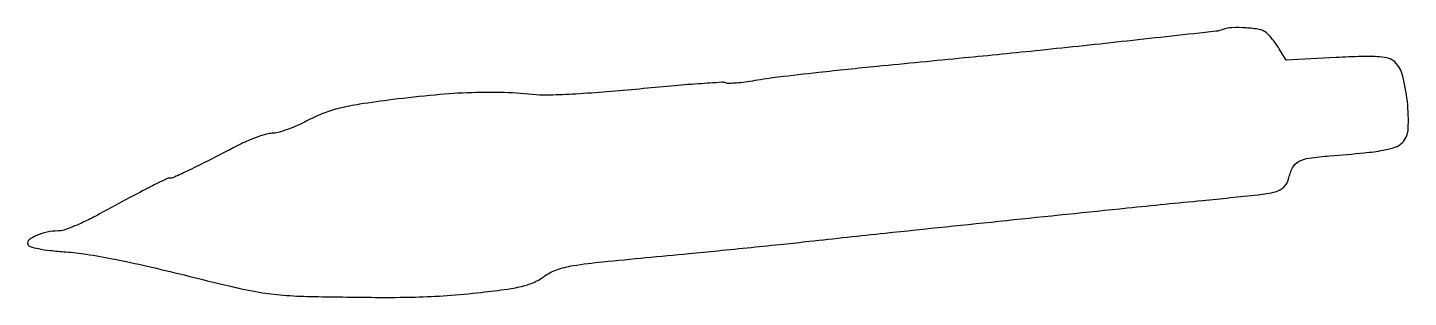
# Model space of a CAD drawing. Extents: x 0 to 339, y 1 to 67.
import ezdxf

# ---------------------------------------------------------------- set-up
doc = ezdxf.new("R2010")
doc.units = 0

msp = doc.modelspace()

# ---------------------------------------------------------------- linework, layer by layer
msp.add_lwpolyline([(293.5, 66.447689, -0.0665), (291.876078, 66.04533, -0.000195), (270.042241, 63.640838, -0.001329), (248.694498, 61.355717, -0.001979), (230, 59.479646, 0.000724), (208.698521, 57.395933, 0.002249), (194.340448, 55.905156, 0.002943), (184.330903, 54.760701, 0.014037), (178.638536, 53.913193, -0.010871), (176.300972, 53.550026, -0.013736), (174.125257, 53.320917, -0.011819), (172.309557, 53.223122, -0.099471), (171.505173, 53.359641, 0.107989), (170.522574, 53.509416, 0.001662), (164.77107, 53.122307, 0.004359), (158.072482, 52.590357, 0.002861), (150.366637, 51.866314, -0.005068), (142.357218, 51.149396, -0.005875), (134.7202, 50.633983, -0.005276), (128.251487, 50.34215, -0.034402), (125, 50.453539, 0.018191), (117.254909, 50.97045, 0.016118), (109.172551, 50.95453, 0.014275), (100.218522, 50.391925, 0.009013), (89.81011, 49.249489, 0.005719), (81.678052, 48.11357, 0.022263), (76.693934, 47.13049, 0.032944), (72.885286, 45.930911, 0.027962), (69.045493, 44.184287, -0.016496), (66.519111, 42.964465, -0.017186), (63.951698, 41.931663, -0.01713), (61.6782, 41.193759, -0.068847), (60.235383, 40.987333, 0.067885), (58.796242, 40.784242, 0.01717), (56.541019, 40.061602, 0.017197), (53.997778, 39.049277, 0.016611), (51.5, 37.853697, -0.001907), (44.644858, 34.321079, -0.005372), (39.815918, 31.920925, -0.003534), (36.219231, 30.212439, -0.108131), (35.254903, 29.995815, 0.112673), (34.194202, 29.747521, 0.003804), (30.32423, 27.820726, 0.005738), (25.150054, 25.120167, 0.002084), (17.872114, 21.175528, -0.012886), (14.764236, 19.57693, -0.015059), (11.733797, 18.226561, -0.014088), (9.122622, 17.241026, -0.083374), (7.687214, 17, 0.050332), (4.957091, 16.724475, 0.05291), (2.384868, 15.909359, 0.063895), (0.572573, 14.822482, 0.315402), (0.248449, 13.743847, 0.244587), (0.844347, 13.163825, 0.023967), (2.854028, 12.663029, 0.022483), (5.710677, 12.22739, 0.009477), (9.579732, 11.888287, -0.022402), (14.604232, 11.316743, -0.008926), (21.432924, 10.102944, -0.007932), (29.525885, 8.381143, -0.005557), (38.587567, 6.196188, 0.004006), (49.981639, 3.411427, 0.01579), (57.060585, 1.9756, 0.022288), (62.91587, 1.245982, 0.015399), (69.587567, 0.921454, 0.00214), (85.499689, 0.706194, 0.008355), (95.336888, 0.779615, 0.012177), (103.148782, 1.158989, 0.009878), (111.5, 1.934811, 0.006462), (117.988495, 2.752182, 0.026786), (121.864112, 3.504758, 0.043793), (124.567592, 4.439492, 0.054403), (126.863057, 5.781716, -0.073594), (130.008601, 7.463111, -0.046421), (134.04912, 8.499952, -0.015132), (141.321829, 9.43711, -0.000984), (162.5, 11.474853, 0.001093), (169.609214, 12.160459, 0.000725), (177.765625, 12.976992, 0.000729), (185.685052, 13.793069, 0.001421), (192, 14.471273, -0.001224), (210.669671, 16.483798, -0.000327), (240.38479, 19.593773, -0.000325), (270.071065, 22.661572, -0.001257), (288.5, 24.507101, 0.001896), (302.1607, 25.89276, 0.034787), (306.455102, 26.649512, 0.132562), (308.496575, 27.784903, 0.142252), (309.622658, 29.76523, -0.058396), (310.632344, 32.521953, -0.149516), (312.088178, 34.039693, -0.09302), (314.603263, 34.883993, -0.014709), (319.80599, 35.453089, 0.004089), (328.215003, 36.192565, 0.020486), (332.898386, 36.837546, 0.036726), (335.794633, 37.580911, 0.115696), (337.488053, 38.63091, 0.187186), (339.000758, 42.061412, 0.038246), (338.789826, 48.812171, 0.038827), (337.536629, 55.497423, 0.165451), (335.304966, 58.824325, 0.115701), (333.828983, 59.486352, 0.034244), (331.355166, 59.791661, 0.021039), (327.552189, 59.838297, 0.005126), (321.282302, 59.586985), (309.064605, 58.971768), (307.352272, 61.735884, 0.016617), (306.585906, 62.885802, 0.013875), (305.699052, 64.055228, 0.014103), (304.827401, 65.080095, 0.03669), (304.12884, 65.75, 0.133023), (302.49541, 66.492456, 0.02415), (299.15768, 66.874065, 0.026367), (295.730804, 66.918017, 0.084144)], format="xyb", close=True)

doc.saveas('drawing.dxf')
